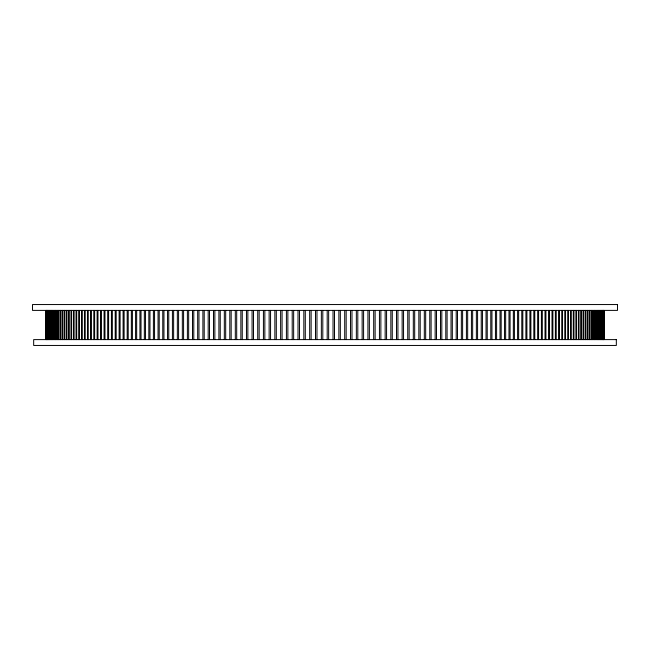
<?xml version="1.0" encoding="UTF-8"?>
<svg xmlns="http://www.w3.org/2000/svg" width="650" height="650" viewBox="0 0 650 650"><rect width="100%" height="100%" fill="white"/><g stroke="black" fill="none" stroke-linecap="round" stroke-linejoin="round"><path stroke-width="0.97" d="M604.029 339.609L603.915 310.391L603.874 339.609M603.688 310.391L603.688 339.609M603.614 310.391L603.614 339.609M603.338 310.391L603.338 339.609M603.233 310.391L603.233 339.609M602.867 310.391L602.867 339.609M602.729 310.391L602.729 339.609M602.266 310.391L602.266 339.609M602.103 310.391L602.103 339.609M601.551 310.391L601.551 339.609M601.356 310.391L601.356 339.609M600.714 310.391L600.714 339.609M600.486 310.391L600.486 339.609M599.755 310.391L599.755 339.609M599.495 310.391L599.495 339.609M598.674 310.391L598.674 339.609M598.382 310.391L598.382 339.609M597.472 310.391L597.472 339.609M597.155 310.391L597.155 339.609M596.156 310.391L596.156 339.609M595.806 310.391L595.806 339.609M594.717 310.391L594.717 339.609M594.336 310.391L594.336 339.609M593.158 310.391L593.158 339.609M592.751 310.391L592.751 339.609M591.484 310.391L591.484 339.609M591.045 310.391L591.045 339.609M589.688 310.391L589.688 339.609M589.225 310.391L589.225 339.609M587.787 310.391L587.787 339.609M587.291 310.391L587.291 339.609M585.764 310.391L585.764 339.609M585.236 310.391L585.236 339.609M583.627 310.391L583.627 339.609M583.074 310.391L583.074 339.609M581.376 310.391L581.376 339.609M580.791 310.391L580.791 339.609M579.012 310.391L579.012 339.609M578.403 310.391L578.403 339.609M576.534 310.391L576.534 339.609M575.9 310.391L575.9 339.609M573.95 310.391L573.95 339.609M573.292 310.391L573.292 339.609M571.261 310.391L571.261 339.609M570.57 310.391L570.57 339.609M568.457 310.391L568.457 339.609M567.742 310.391L567.742 339.609M565.549 310.391L565.549 339.609M564.801 310.391L564.801 339.609M562.534 310.391L562.534 339.609M561.762 310.391L561.762 339.609M559.414 310.391L559.414 339.609M558.618 310.391L558.618 339.609M556.197 310.391L556.197 339.609M555.376 310.391L555.376 339.609M552.874 310.391L552.874 339.609M552.029 310.391L552.029 339.609M549.445 310.391L549.445 339.609M548.576 310.391L548.576 339.609M545.927 310.391L545.927 339.609M545.033 310.391L545.033 339.609M542.311 310.391L542.311 339.609M541.393 310.391L541.393 339.609M538.598 310.391L538.598 339.609M537.656 310.391L537.656 339.609M534.788 310.391L534.788 339.609M533.821 310.391L533.821 339.609M530.887 310.391L530.887 339.609M529.904 310.391L529.904 339.609M526.898 310.391L526.898 339.609M525.891 310.391L525.891 339.609M522.819 310.391L522.819 339.609M521.788 310.391L521.788 339.609M518.659 310.391L518.659 339.609M517.603 310.391L517.603 339.609M514.41 310.391L514.41 339.609M513.337 310.391L513.337 339.609M510.079 310.391L510.079 339.609M508.983 310.391L508.983 339.609M505.659 310.391L505.659 339.609M504.546 310.391L504.546 339.609M501.166 310.391L501.166 339.609M500.037 310.391L500.037 339.609M496.6 310.391L496.6 339.609M495.446 310.391L495.446 339.609M491.952 310.391L491.952 339.609M490.782 310.391L490.782 339.609M487.232 310.391L487.232 339.609M486.046 310.391L486.046 339.609M482.446 310.391L482.446 339.609M481.236 310.391L481.236 339.609M477.587 310.391L477.587 339.609M476.361 310.391L476.361 339.609M472.656 310.391L472.656 339.609M471.421 310.391L471.421 339.609M467.667 310.391L467.667 339.609M466.407 310.391L466.407 339.609M462.613 310.391L462.613 339.609M461.346 310.391L461.346 339.609M457.503 310.391L457.503 339.609M456.211 310.391L456.211 339.609M452.327 310.391L452.327 339.609M451.027 310.391L451.027 339.609M447.102 310.391L447.102 339.609M445.786 310.391L445.786 339.609M441.821 310.391L441.821 339.609M440.489 310.391L440.489 339.609M436.491 310.391L436.491 339.609M435.151 310.391L435.151 339.609M431.104 310.391L431.104 339.609M429.756 310.391L429.756 339.609M425.677 310.391L425.677 339.609M424.312 310.391L424.312 339.609M420.209 310.391L420.209 339.609M418.836 310.391L418.836 339.609M414.692 310.391L414.692 339.609M413.311 310.391L413.311 339.609M409.142 310.391L409.142 339.609M407.745 310.391L407.745 339.609M403.553 310.391L403.553 339.609M402.147 310.391L402.147 339.609M397.922 310.391L397.922 339.609M396.516 310.391L396.516 339.609M392.267 310.391L392.267 339.609M390.853 310.391L390.853 339.609M386.579 310.391L386.579 339.609M385.158 310.391L385.158 339.609M380.868 310.391L380.868 339.609M379.438 310.391L379.438 339.609M375.131 310.391L375.131 339.609M373.693 310.391L373.693 339.609M369.371 310.391L369.371 339.609M367.933 310.391L367.933 339.609M363.594 310.391L363.594 339.609M362.148 310.391L362.148 339.609M357.801 310.391L357.801 339.609M356.346 310.391L356.346 339.609M351.983 310.391L351.983 339.609M350.529 310.391L350.529 339.609M346.166 310.391L346.166 339.609M344.711 310.391L344.711 339.609M340.332 310.391L340.332 339.609M338.877 310.391L338.877 339.609M334.498 310.391L334.498 339.609M333.036 310.391L333.036 339.609M328.656 310.391L328.656 339.609M327.194 310.391L327.194 339.609M322.806 310.391L322.806 339.609M321.352 310.391L321.352 339.609M316.964 310.391L316.964 339.609M315.51 310.391L315.51 339.609M311.131 310.391L311.131 339.609M309.668 310.391L309.668 339.609M305.297 310.391L305.297 339.609M303.834 310.391L303.834 339.609M299.471 310.391L299.471 339.609M298.017 310.391L298.017 339.609M293.654 310.391L293.654 339.609M292.207 310.391L292.207 339.609M287.861 310.391L287.861 339.609M286.406 310.391L286.406 339.609M282.076 310.391L282.076 339.609M280.629 310.391L280.629 339.609M276.307 310.391L276.307 339.609M274.869 310.391L274.869 339.609M270.562 310.391L270.562 339.609M269.132 310.391L269.132 339.609M264.842 310.391L264.842 339.609M263.421 310.391L263.421 339.609M259.155 310.391L259.155 339.609M257.733 310.391L257.733 339.609M253.492 310.391L253.492 339.609M252.078 310.391L252.078 339.609M247.853 310.391L247.853 339.609M246.456 310.391L246.456 339.609M242.255 310.391L242.255 339.609M240.866 310.391L240.866 339.609M236.697 310.391L236.697 339.609M235.308 310.391L235.308 339.609M231.172 310.391L231.172 339.609M229.799 310.391L229.799 339.609M225.688 310.391L225.688 339.609M224.323 310.391L224.323 339.609M220.244 310.391L220.244 339.609M218.896 310.391L218.896 339.609M214.857 310.391L214.857 339.609M213.517 310.391L213.517 339.609M209.511 310.391L209.511 339.609M208.179 310.391L208.179 339.609M204.214 310.391L204.214 339.609M202.898 310.391L202.898 339.609M198.973 310.391L198.973 339.609M197.673 310.391L197.673 339.609M193.789 310.391L193.789 339.609M192.498 310.391L192.498 339.609M188.662 310.391L188.662 339.609M187.387 310.391L187.387 339.609M183.593 310.391L183.593 339.609M182.333 310.391L182.333 339.609M178.588 310.391L178.588 339.609M177.344 310.391L177.344 339.609M173.639 310.391L173.639 339.609M172.412 310.391L172.412 339.609M168.764 310.391L168.764 339.609M167.554 310.391L167.554 339.609M163.954 310.391L163.954 339.609M162.768 310.391L162.768 339.609M159.218 310.391L159.218 339.609M158.048 310.391L158.048 339.609M154.554 310.391L154.554 339.609M153.4 310.391L153.4 339.609M149.971 310.391L149.971 339.609M148.834 310.391L148.834 339.609M145.454 310.391L145.454 339.609M144.341 310.391L144.341 339.609M141.018 310.391L141.018 339.609M139.929 310.391L139.929 339.609M136.671 310.391L136.671 339.609M135.59 310.391L135.59 339.609M132.397 310.391L132.397 339.609M131.341 310.391L131.341 339.609M128.213 310.391L128.213 339.609M127.181 310.391L127.181 339.609M124.109 310.391L124.109 339.609M123.102 310.391L123.102 339.609M120.104 310.391L120.104 339.609M119.112 310.391L119.112 339.609M116.179 310.391L116.179 339.609M115.213 310.391L115.213 339.609M112.344 310.391L112.344 339.609M111.402 310.391L111.402 339.609M108.615 310.391L108.615 339.609M107.689 310.391L107.689 339.609M104.967 310.391L104.967 339.609M104.073 310.391L104.073 339.609M101.424 310.391L101.424 339.609M100.555 310.391L100.555 339.609M97.979 310.391L97.979 339.609M97.126 310.391L97.126 339.609M94.632 310.391L94.632 339.609M93.811 310.391L93.811 339.609M91.382 310.391L91.382 339.609M90.586 310.391L90.586 339.609M88.237 310.391L88.237 339.609M87.466 310.391L87.466 339.609M85.199 310.391L85.199 339.609M84.451 310.391L84.451 339.609M82.266 310.391L82.266 339.609M81.543 310.391L81.543 339.609M79.43 310.391L79.43 339.609M78.739 310.391L78.739 339.609M76.708 310.391L76.708 339.609M76.05 310.391L76.05 339.609M74.1 310.391L74.1 339.609M73.466 310.391L73.466 339.609M71.597 310.391L71.597 339.609M70.988 310.391L70.988 339.609M69.209 310.391L69.209 339.609M68.624 310.391L68.624 339.609M66.926 310.391L66.926 339.609M66.373 310.391L66.373 339.609M64.764 310.391L64.764 339.609M64.236 310.391L64.236 339.609M62.709 310.391L62.709 339.609M62.213 310.391L62.213 339.609M60.775 310.391L60.775 339.609M60.312 310.391L60.312 339.609M58.955 310.391L58.955 339.609M58.516 310.391L58.516 339.609M57.249 310.391L57.249 339.609M56.842 310.391L56.842 339.609M55.664 310.391L55.664 339.609M55.283 310.391L55.283 339.609M54.194 310.391L54.194 339.609M53.844 310.391L53.844 339.609M52.845 310.391L52.845 339.609M52.528 310.391L52.528 339.609M51.618 310.391L51.618 339.609M51.326 310.391L51.326 339.609M50.505 310.391L50.505 339.609M50.245 310.391L50.245 339.609M49.514 310.391L49.514 339.609M49.286 310.391L49.286 339.609M48.644 310.391L48.644 339.609M48.449 310.391L48.449 339.609M47.897 310.391L47.897 339.609M47.734 310.391L47.734 339.609M47.271 310.391L47.271 339.609M47.133 310.391L47.133 339.609M46.767 310.391L46.767 339.609M46.662 310.391L46.662 339.609M46.386 310.391L46.312 339.609M46.126 310.391L46.126 339.609M45.971 310.391L45.971 339.609M617.5 304.549L32.5 304.549L32.5 310.391L617.5 310.391L617.5 304.549M616.33 339.609L33.67 339.609L33.67 345.451L616.33 345.451L616.33 339.609"/></g></svg>
